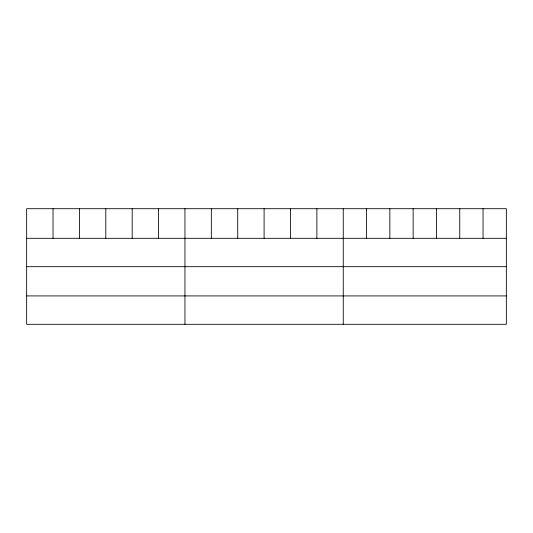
<?xml version="1.0" encoding="UTF-8"?>
<svg xmlns="http://www.w3.org/2000/svg" width="533" height="533" viewBox="0 0 533 533"><rect width="100%" height="100%" fill="white"/><g stroke="black" fill="none" stroke-linecap="round" stroke-linejoin="round"><path stroke-width="0.8" d="M506.35 238.304L506.35 324.297L26.65 324.297L26.65 208.703L506.35 208.703L506.35 238.304L26.65 238.304M26.65 266.68L506.35 266.68M26.65 295.915L506.35 295.915M483.051 208.703L483.051 238.304M459.752 208.703L459.752 238.304M436.454 208.703L436.454 238.304M413.148 208.703L413.148 238.304M389.85 208.703L389.85 238.304M366.551 208.703L366.551 238.304M343.252 208.703L343.252 324.297M316.869 208.703L316.869 238.304M290.485 208.703L290.485 238.304M264.101 208.703L264.101 238.304M237.718 208.703L237.718 238.304M211.334 208.703L211.334 238.304M184.951 208.703L184.951 324.297M158.567 208.703L158.567 238.304M132.184 208.703L132.184 238.304M105.801 208.703L105.801 238.304M79.417 208.703L79.417 238.304M53.033 208.703L53.033 238.304"/></g></svg>
